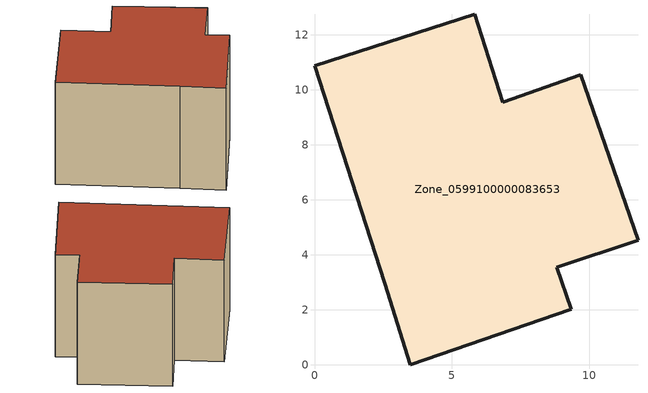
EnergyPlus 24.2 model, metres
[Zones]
Zone_0599100000083653
 floor ground (C_G): 2.55,2.96 0,10.87 5.83,12.74 6.85,9.55 9.68,10.54 11.76,4.52 8.8,3.54 9.33,2.01 3.49,0 z3.65
 wall outside (C_F): 11.76,4.52 9.68,10.54 6.85,9.55 5.83,12.74 0,10.87 2.55,2.96 3.49,0 9.33,2.01 8.8,3.54 11.76,4.52 z3.65:11.93
 roof outside (C_R): 3.49,0 9.33,2.01 8.8,3.54 11.76,4.52 9.68,10.54 6.85,9.55 5.83,12.74 0,10.87 2.55,2.96 z11.93
[BUILDING]
Pand.0599100000083653: North Axis=0; Terrain=City; Loads Convergence Tolerance Value=0.04; Temperature Convergence Tolerance Value=0.4; Solar Distribution=FullExterior; Maximum Number of Warmup Days=25; Minimum Number of Warmup Days=1
[Site:Location]
Rotterdam.The.Hague.AP_ZH_NLD Design_Conditions: Latitude=51.96; Longitude=4.45; Time Zone=1; Elevation=-4.5
[SITE:GROUNDTEMPERATURE:BUILDINGSURFACE]
18, 18, 18, 18, 18, 18, 18, 18, 18, 18, 18, 18
[MATERIAL] Thermal Absorptance=0.9; Solar Absorptance=0.7; Visible Absorptance=0.7
Name | Roughness | Thickness | Conductivity | Density | Specific Heat
G.TC.1965-1974 | MediumSmooth | 0.15 | 0.882353 | 540 | 1210
F.TC.1965-1974 | Rough | 0.3 | 0.697674 | 1920 | 840
R.TC.1965-1974 | MediumRough | 0.2 | 0.232558 | 1500 | 1000
[CONSTRUCTION]
C_G: G.TC.1965-1974
C_F: F.TC.1965-1974
C_R: R.TC.1965-1974
[ZONE]
Zone_0599100000083653: Type=1; Multiplier=1; Ceiling Height=Autocalculate; Volume=Autocalculate; Floor Area=autocalculate; Part of Total Floor Area=Yes
[ZONEINFILTRATION:DESIGNFLOWRATE]
Infil_Zone_0599100000083653: Zone or ZoneList or Space or SpaceList=Zone_0599100000083653; Schedule=AlwaysOn; Design Flow Rate Calculation Method=Flow/Area; Flow Rate per Floor Area=0.003; Constant Term Coefficient=1; Temperature Term Coefficient=0; Velocity Term Coefficient=0; Velocity Squared Term Coefficient=0
[HVACTEMPLATE:ZONE:IDEALLOADSAIRSYSTEM]
Zone_0599100000083653: Maximum Heating Supply Air Temperature=50; Minimum Cooling Supply Air Temperature=13; Maximum Heating Supply Air Humidity Ratio=0.0156; Minimum Cooling Supply Air Humidity Ratio=0.0077; Heating Limit=NoLimit; Cooling Limit=NoLimit; Dehumidification Control Type=ConstantSensibleHeatRatio; Cooling Sensible Heat Ratio=0.7; Dehumidification Setpoint=60; Humidification Control Type=None; Humidification Setpoint=30; Outdoor Air Method=None; Outdoor Air Flow Rate per Person=0.00944; Outdoor Air Flow Rate per Zone Floor Area=0; Outdoor Air Flow Rate per Zone=0; Demand Controlled Ventilation Type=None; Outdoor Air Economizer Type=NoEconomizer; Heat Recovery Type=None; Sensible Heat Recovery Effectiveness=0.7; Latent Heat Recovery Effectiveness=0.65
[ZONECONTROL:THERMOSTAT]
ThermostatControl_Zone_0599100000083653: Zone or ZoneList=Zone_0599100000083653; Control Type Schedule=DualSetpointControlType; Control 1=Thermostat_Zone_0599100000083653; Temperature Difference Between Cutout And Setpoint=0
[THERMOSTATSETPOINT:DUALSETPOINT]
Thermostat_Zone_0599100000083653: Heating Setpoint Temperature Schedule=HeatingSetpoint_Zone_0599100000083653; Cooling Setpoint Temperature Schedule=CoolingSetpoint_Zone_0599100000083653
[SCHEDULE:COMPACT]
HeatingSetpoint_Zone_0599100000083653: Through: 12/31, For: AllDays, Until: 24:00, 21
CoolingSetpoint_Zone_0599100000083653: Through: 12/31, For: AllDays, Until: 24:00, 24
DualSetpointControlType: Through: 12/31, For: AllDays, Until: 24:00, 4
AlwaysOn: Through: 12/31, For: AllDays, Until: 24:00, 1
